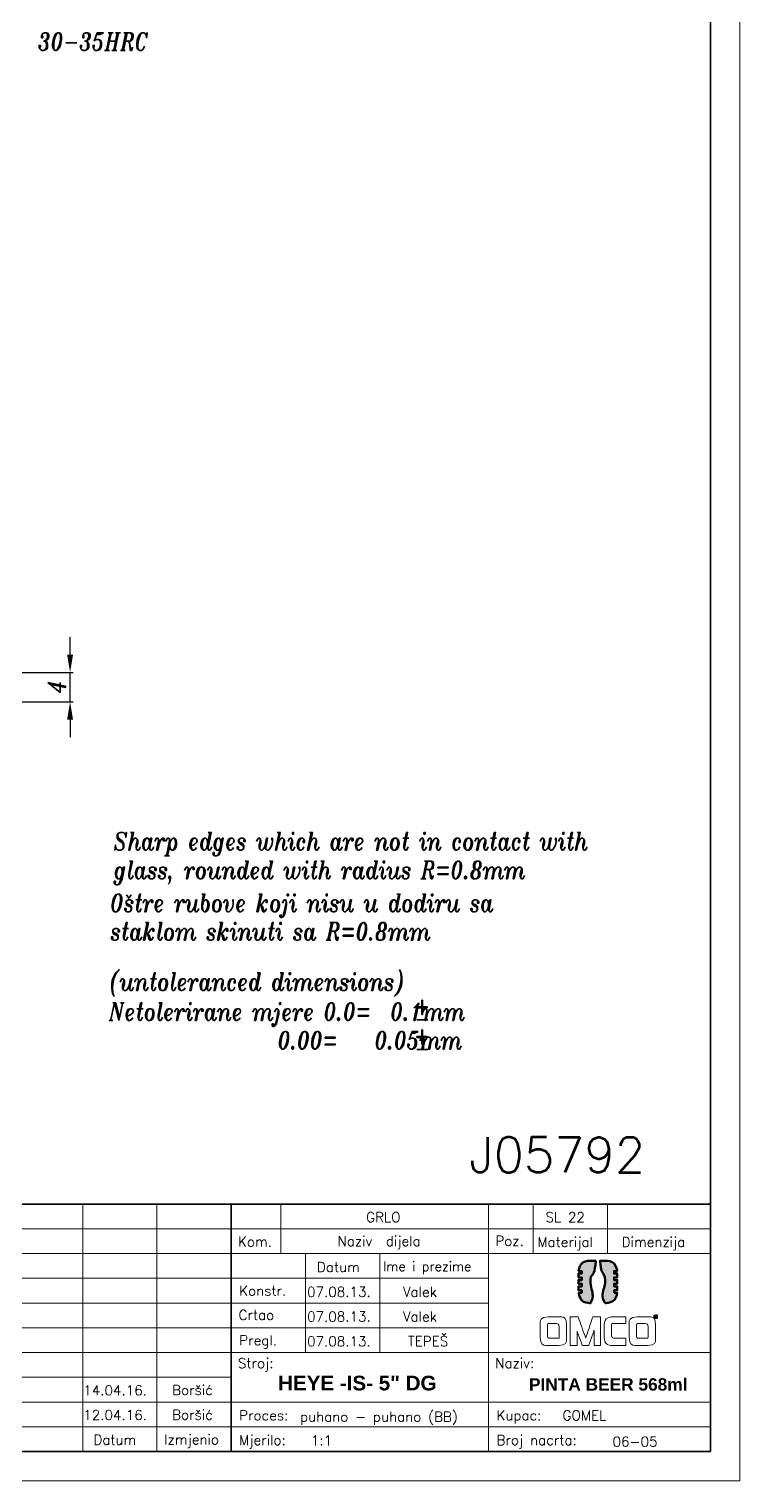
# Model space of a CAD drawing. Extents: x 64 to 577, y 48 to 468.
# Drawn here: x 239.9 to 360.5, y 47.7 to 294.1 of the extents above; entities that cross this region are included whole.
import ezdxf

# ---------------------------------------------------------------- set-up
doc = ezdxf.new("R2010")
doc.units = 0
doc.header["$LTSCALE"] = 5
doc.header["$MEASUREMENT"] = 0
doc.layers.get('0').update_dxf_attribs({"linetype": 'CONTINUOUS', "lineweight": 15})
doc.layers.get('Defpoints').update_dxf_attribs({"linetype": 'CONTINUOUS'})
doc.layers.add('3', color=3, linetype='CONTINUOUS', lineweight=35)
doc.layers.add('4', color=5, linetype='CONTINUOUS', lineweight=50)
doc.layers.add('ENGLISH', color=197, linetype='CONTINUOUS')
doc.styles.add('ITALICT', font='ITALICT.shx', dxfattribs={"width": 0.8, "height": 3})
doc.styles.add('ROMANS', font='romans.shx')
doc.styles.get("Standard").update_dxf_attribs({"font": 'isocp.shx', "height": 3})
doc.dimstyles.get("Standard").update_dxf_attribs({"dimtxt": 0.18, "dimasz": 0.18, "dimexe": 0.18, "dimexo": 0.0625, "dimgap": 0.09, "dimtad": 0, "dimtih": 1, "dimtoh": 1, "dimdec": 4, "dimzin": 0, "dimdsep": 46, "dimtxsty": 'Standard', "dimcen": 0.09, "dimadec": 0, "dimazin": 0, "dimtfac": 1, "dimtdec": 4, "dimtofl": 0, "dimtmove": 0, "dimatfit": 3, "dimfxl": 1, "dimtolj": 1, "dimtzin": 0, "dimarcsym": 0})

# ---------------------------------------------------------------- blocks, each defined once
blk = doc.blocks.new('*D52')
at = {"color": 0, "lineweight": -2, "transparency": 16777216}
for p, q in [((246.83, 187.88), (246.83, 190.88)), ((212.51, 184.88), (247.33, 184.88)), ((246.83, 179.88), (246.83, 184.88)), ((226.73, 179.88), (247.33, 179.88)), ((246.83, 176.88), (246.83, 173.88))]:
    blk.add_line(p, q, dxfattribs=at)
at = {"color": 0, "transparency": 16777216}
for points in [[(246.33, 187.88), (247.33, 187.88), (246.83, 184.88)], [(246.33, 176.88), (247.33, 176.88), (246.83, 179.88)]]:
    blk.add_solid(points, dxfattribs=at)
at = {"layer": 'Defpoints', "color": 0, "transparency": 16777216}
for p in [(212.01, 184.88), (246.83, 184.88), (226.23, 179.88)]:
    blk.add_point(p, dxfattribs=at)
at = {"color": 0, "transparency": 16777216, "insert": (244.53, 182.38), "char_height": 3, "attachment_point": 5, "rotation": 90, "style": 'ITALICT'}
blk.add_mtext('\\A1;4', dxfattribs=at)

msp = doc.modelspace()

# ---------------------------------------------------------------- hatches: boundary and pattern name
at = {"layer": '4'}
h = msp.add_hatch(color=142, dxfattribs=at)
edge = h.paths.add_edge_path()
edge.add_spline(control_points=[(333.657, 79.605), (333.657, 79.605), (333.657, 79.605), (333.657, 79.605), (333.657, 79.605), (333.657, 79.605), (333.128, 79.605), (333.128, 79.605), (333.128, 79.605), (333.315, 77.95), (334.776, 77.865), (334.992, 77.865), (334.992, 77.865), (334.992, 77.865), (335.154, 77.865), (335.154, 77.865), (335.154, 77.865), (335.922, 78.969), (335.149, 80.577), (335.149, 81.727), (335.149, 81.727), (335.149, 82.63), (335.944, 82.872), (336.031, 85.038), (336.031, 85.038), (335.114, 85.038), (335.114, 85.038), (335.114, 85.038), (333.565, 85.038), (333.212, 83.844), (333.132, 83.299)], knot_values=[0.7619048, 0.7619048, 0.7619048, 0.7619048, 0.7619048, 0.7619048, 0.7619048, 0.7619048, 0.8095238, 0.8095238, 0.8095238, 0.8095238, 0.8571429, 0.8571429, 0.8571429, 0.8571429, 0.9047619, 0.9047619, 0.9047619, 0.9047619, 0.952381, 0.952381, 0.952381, 0.952381, 1, 1, 1, 1.047619, 1.047619, 1.047619, 1.047619, 1.0952381, 1.0952381, 1.0952381, 1.0952381], degree=3, periodic=0)
edge.add_spline(control_points=[(333.132, 83.299), (333.132, 83.299), (333.657, 83.299), (333.657, 83.299)], knot_values=[0.0952381, 0.0952381, 0.0952381, 0.0952381, 0.1428571, 0.1428571, 0.1428571, 0.1428571], degree=3, periodic=0)
edge.add_spline(control_points=[(333.657, 83.299), (333.657, 83.299), (333.657, 83.299), (333.657, 83.299), (333.657, 83.299), (333.657, 83.299), (333.657, 82.859), (333.657, 82.859)], knot_values=[0.1428571, 0.1428571, 0.1428571, 0.1428571, 0.1428571, 0.1428571, 0.1428571, 0.1428571, 0.1904762, 0.1904762, 0.1904762, 0.1904762], degree=3, periodic=0)
edge.add_spline(control_points=[(333.657, 82.859), (333.657, 82.859), (333.657, 82.859), (333.657, 82.859), (333.657, 82.859), (333.657, 82.859), (333.108, 82.859), (333.108, 82.859)], knot_values=[0.1904762, 0.1904762, 0.1904762, 0.1904762, 0.1904762, 0.1904762, 0.1904762, 0.1904762, 0.2380952, 0.2380952, 0.2380952, 0.2380952], degree=3, periodic=0)
edge.add_spline(control_points=[(333.108, 82.859), (333.108, 82.859), (333.108, 82.859), (333.108, 82.859), (333.108, 82.859), (333.108, 82.859), (333.108, 82.214), (333.108, 82.214)], knot_values=[0.2380952, 0.2380952, 0.2380952, 0.2380952, 0.2380952, 0.2380952, 0.2380952, 0.2380952, 0.2857143, 0.2857143, 0.2857143, 0.2857143], degree=3, periodic=0)
edge.add_spline(control_points=[(333.108, 82.214), (333.108, 82.214), (333.108, 82.214), (333.108, 82.214), (333.108, 82.214), (333.108, 82.214), (333.657, 82.214), (333.657, 82.214)], knot_values=[0.2857143, 0.2857143, 0.2857143, 0.2857143, 0.2857143, 0.2857143, 0.2857143, 0.2857143, 0.3333333, 0.3333333, 0.3333333, 0.3333333], degree=3, periodic=0)
edge.add_spline(control_points=[(333.657, 82.214), (333.657, 82.214), (333.657, 82.214), (333.657, 82.214), (333.657, 82.214), (333.657, 82.214), (333.657, 81.775), (333.657, 81.775)], knot_values=[0.3333333, 0.3333333, 0.3333333, 0.3333333, 0.3333333, 0.3333333, 0.3333333, 0.3333333, 0.3809524, 0.3809524, 0.3809524, 0.3809524], degree=3, periodic=0)
edge.add_spline(control_points=[(333.657, 81.775), (333.657, 81.775), (333.657, 81.775), (333.657, 81.775), (333.657, 81.775), (333.657, 81.775), (333.108, 81.775), (333.108, 81.775)], knot_values=[0.3809524, 0.3809524, 0.3809524, 0.3809524, 0.3809524, 0.3809524, 0.3809524, 0.3809524, 0.4285714, 0.4285714, 0.4285714, 0.4285714], degree=3, periodic=0)
edge.add_spline(control_points=[(333.108, 81.775), (333.108, 81.775), (333.108, 81.775), (333.108, 81.775), (333.108, 81.775), (333.108, 81.775), (333.108, 81.129), (333.108, 81.129)], knot_values=[0.4285714, 0.4285714, 0.4285714, 0.4285714, 0.4285714, 0.4285714, 0.4285714, 0.4285714, 0.4761905, 0.4761905, 0.4761905, 0.4761905], degree=3, periodic=0)
edge.add_spline(control_points=[(333.108, 81.129), (333.108, 81.129), (333.108, 81.129), (333.108, 81.129), (333.108, 81.129), (333.108, 81.129), (333.657, 81.129), (333.657, 81.129)], knot_values=[0.4761905, 0.4761905, 0.4761905, 0.4761905, 0.4761905, 0.4761905, 0.4761905, 0.4761905, 0.5238095, 0.5238095, 0.5238095, 0.5238095], degree=3, periodic=0)
edge.add_spline(control_points=[(333.657, 81.129), (333.657, 81.129), (333.657, 81.129), (333.657, 81.129), (333.657, 81.129), (333.657, 81.129), (333.657, 80.69), (333.657, 80.69)], knot_values=[0.5238095, 0.5238095, 0.5238095, 0.5238095, 0.5238095, 0.5238095, 0.5238095, 0.5238095, 0.5714286, 0.5714286, 0.5714286, 0.5714286], degree=3, periodic=0)
edge.add_spline(control_points=[(333.657, 80.69), (333.657, 80.69), (333.657, 80.69), (333.657, 80.69), (333.657, 80.69), (333.657, 80.69), (333.108, 80.69), (333.108, 80.69)], knot_values=[0.5714286, 0.5714286, 0.5714286, 0.5714286, 0.5714286, 0.5714286, 0.5714286, 0.5714286, 0.6190476, 0.6190476, 0.6190476, 0.6190476], degree=3, periodic=0)
edge.add_spline(control_points=[(333.108, 80.69), (333.108, 80.69), (333.108, 80.69), (333.108, 80.69), (333.108, 80.69), (333.108, 80.69), (333.108, 80.044), (333.108, 80.044)], knot_values=[0.6190476, 0.6190476, 0.6190476, 0.6190476, 0.6190476, 0.6190476, 0.6190476, 0.6190476, 0.6666667, 0.6666667, 0.6666667, 0.6666667], degree=3, periodic=0)
edge.add_spline(control_points=[(333.108, 80.044), (333.108, 80.044), (333.108, 80.044), (333.108, 80.044), (333.108, 80.044), (333.108, 80.044), (333.657, 80.044), (333.657, 80.044)], knot_values=[0.6666667, 0.6666667, 0.6666667, 0.6666667, 0.6666667, 0.6666667, 0.6666667, 0.6666667, 0.7142857, 0.7142857, 0.7142857, 0.7142857], degree=3, periodic=0)
edge.add_spline(control_points=[(333.657, 80.044), (333.657, 80.044), (333.657, 80.044), (333.657, 80.044), (333.657, 80.044), (333.657, 80.044), (333.657, 79.605), (333.657, 79.605)], knot_values=[0.7142857, 0.7142857, 0.7142857, 0.7142857, 0.7142857, 0.7142857, 0.7142857, 0.7142857, 0.7619048, 0.7619048, 0.7619048, 0.7619048], degree=3, periodic=0)
h = msp.add_hatch(color=253, dxfattribs=at)
edge = h.paths.add_edge_path()
edge.add_spline(control_points=[(339.148, 81.129), (339.148, 81.129), (339.148, 81.129), (339.148, 81.129), (339.148, 81.129), (339.148, 81.129), (339.697, 81.129), (339.697, 81.129)], knot_values=[0.2380952, 0.2380952, 0.2380952, 0.2380952, 0.2380952, 0.2380952, 0.2380952, 0.2380952, 0.2857143, 0.2857143, 0.2857143, 0.2857143], degree=3, periodic=0)
edge.add_spline(control_points=[(339.697, 81.129), (339.697, 81.129), (339.697, 81.129), (339.697, 81.129), (339.697, 81.129), (339.697, 81.129), (339.697, 81.775), (339.697, 81.775)], knot_values=[0.2857143, 0.2857143, 0.2857143, 0.2857143, 0.2857143, 0.2857143, 0.2857143, 0.2857143, 0.3333333, 0.3333333, 0.3333333, 0.3333333], degree=3, periodic=0)
edge.add_spline(control_points=[(339.697, 81.775), (339.697, 81.775), (339.697, 81.775), (339.697, 81.775), (339.697, 81.775), (339.697, 81.775), (339.148, 81.775), (339.148, 81.775)], knot_values=[0.3333333, 0.3333333, 0.3333333, 0.3333333, 0.3333333, 0.3333333, 0.3333333, 0.3333333, 0.3809524, 0.3809524, 0.3809524, 0.3809524], degree=3, periodic=0)
edge.add_spline(control_points=[(339.148, 81.775), (339.148, 81.775), (339.148, 81.775), (339.148, 81.775), (339.148, 81.775), (339.148, 81.775), (339.148, 82.214), (339.148, 82.214)], knot_values=[0.3809524, 0.3809524, 0.3809524, 0.3809524, 0.3809524, 0.3809524, 0.3809524, 0.3809524, 0.4285714, 0.4285714, 0.4285714, 0.4285714], degree=3, periodic=0)
edge.add_spline(control_points=[(339.148, 82.214), (339.148, 82.214), (339.148, 82.214), (339.148, 82.214), (339.148, 82.214), (339.148, 82.214), (339.697, 82.214), (339.697, 82.214)], knot_values=[0.4285714, 0.4285714, 0.4285714, 0.4285714, 0.4285714, 0.4285714, 0.4285714, 0.4285714, 0.4761905, 0.4761905, 0.4761905, 0.4761905], degree=3, periodic=0)
edge.add_spline(control_points=[(339.697, 82.214), (339.697, 82.214), (339.697, 82.214), (339.697, 82.214), (339.697, 82.214), (339.697, 82.214), (339.697, 82.859), (339.697, 82.859)], knot_values=[0.4761905, 0.4761905, 0.4761905, 0.4761905, 0.4761905, 0.4761905, 0.4761905, 0.4761905, 0.5238095, 0.5238095, 0.5238095, 0.5238095], degree=3, periodic=0)
edge.add_spline(control_points=[(339.697, 82.859), (339.697, 82.859), (339.697, 82.859), (339.697, 82.859), (339.697, 82.859), (339.697, 82.859), (339.148, 82.859), (339.148, 82.859)], knot_values=[0.5238095, 0.5238095, 0.5238095, 0.5238095, 0.5238095, 0.5238095, 0.5238095, 0.5238095, 0.5714286, 0.5714286, 0.5714286, 0.5714286], degree=3, periodic=0)
edge.add_spline(control_points=[(339.148, 82.859), (339.148, 82.859), (339.148, 82.859), (339.148, 82.859), (339.148, 82.859), (339.148, 82.859), (339.148, 83.299), (339.148, 83.299)], knot_values=[0.5714286, 0.5714286, 0.5714286, 0.5714286, 0.5714286, 0.5714286, 0.5714286, 0.5714286, 0.6190476, 0.6190476, 0.6190476, 0.6190476], degree=3, periodic=0)
edge.add_spline(control_points=[(339.148, 83.299), (339.148, 83.299), (339.148, 83.299), (339.148, 83.299), (339.148, 83.299), (339.148, 83.299), (339.676, 83.299), (339.676, 83.299)], knot_values=[0.6190476, 0.6190476, 0.6190476, 0.6190476, 0.6190476, 0.6190476, 0.6190476, 0.6190476, 0.6666667, 0.6666667, 0.6666667, 0.6666667], degree=3, periodic=0)
edge.add_spline(control_points=[(339.676, 83.299), (339.676, 83.299), (339.676, 83.299), (339.676, 83.299), (339.676, 83.299), (339.483, 84.942), (338.028, 85.038), (337.813, 85.038), (337.813, 85.038), (337.813, 85.038), (336.774, 85.038), (336.774, 85.038)], knot_values=[0.6666667, 0.6666667, 0.6666667, 0.6666667, 0.6666667, 0.6666667, 0.6666667, 0.6666667, 0.7142857, 0.7142857, 0.7142857, 0.7142857, 0.7619048, 0.7619048, 0.7619048, 0.7619048], degree=3, periodic=0)
edge.add_spline(control_points=[(336.774, 85.038), (336.774, 85.038), (336.774, 85.038), (336.774, 85.038), (336.774, 85.038), (336.861, 82.872), (337.657, 82.63), (337.657, 81.727), (337.657, 81.727), (337.657, 80.577), (336.883, 78.969), (337.651, 77.865), (337.651, 77.865), (337.651, 77.865), (337.703, 77.865), (337.703, 77.865), (337.703, 77.865), (339.252, 77.865), (339.598, 79.059), (339.675, 79.605)], knot_values=[0.7619048, 0.7619048, 0.7619048, 0.7619048, 0.7619048, 0.7619048, 0.7619048, 0.7619048, 0.8095238, 0.8095238, 0.8095238, 0.8095238, 0.8571429, 0.8571429, 0.8571429, 0.8571429, 0.9047619, 0.9047619, 0.9047619, 0.9047619, 0.952381, 0.952381, 0.952381, 0.952381], degree=3, periodic=0)
edge.add_spline(control_points=[(339.675, 79.605), (339.675, 79.605), (339.148, 79.605), (339.148, 79.605), (339.148, 79.605), (339.148, 80.044), (339.148, 80.044)], knot_values=[0.952381, 0.952381, 0.952381, 0.952381, 1, 1, 1, 1.047619, 1.047619, 1.047619, 1.047619], degree=3, periodic=0)
edge.add_spline(control_points=[(339.148, 80.044), (339.148, 80.044), (339.148, 80.044), (339.148, 80.044), (339.148, 80.044), (339.148, 80.044), (339.697, 80.044), (339.697, 80.044)], knot_values=[0.047619, 0.047619, 0.047619, 0.047619, 0.047619, 0.047619, 0.047619, 0.047619, 0.0952381, 0.0952381, 0.0952381, 0.0952381], degree=3, periodic=0)
edge.add_spline(control_points=[(339.697, 80.044), (339.697, 80.044), (339.697, 80.044), (339.697, 80.044), (339.697, 80.044), (339.697, 80.044), (339.697, 80.69), (339.697, 80.69)], knot_values=[0.0952381, 0.0952381, 0.0952381, 0.0952381, 0.0952381, 0.0952381, 0.0952381, 0.0952381, 0.1428571, 0.1428571, 0.1428571, 0.1428571], degree=3, periodic=0)
edge.add_spline(control_points=[(339.697, 80.69), (339.697, 80.69), (339.697, 80.69), (339.697, 80.69), (339.697, 80.69), (339.697, 80.69), (339.148, 80.69), (339.148, 80.69)], knot_values=[0.1428571, 0.1428571, 0.1428571, 0.1428571, 0.1428571, 0.1428571, 0.1428571, 0.1428571, 0.1904762, 0.1904762, 0.1904762, 0.1904762], degree=3, periodic=0)
edge.add_spline(control_points=[(339.148, 80.69), (339.148, 80.69), (339.148, 80.69), (339.148, 80.69), (339.148, 80.69), (339.148, 80.69), (339.148, 81.129), (339.148, 81.129)], knot_values=[0.1904762, 0.1904762, 0.1904762, 0.1904762, 0.1904762, 0.1904762, 0.1904762, 0.1904762, 0.2380952, 0.2380952, 0.2380952, 0.2380952], degree=3, periodic=0)

# ---------------------------------------------------------------- linework, layer by layer
for p, q in [((360.518, 47.67), (360.518, 467.67)), ((248.971, 94.67), (248.971, 52.67)), ((261.571, 94.67), (261.571, 52.67)), ((282.571, 94.67), (282.571, 86.27)), ((317.851, 94.67), (317.851, 52.67)), ((325.411, 94.67), (325.411, 86.27)), ((338.011, 94.67), (338.011, 86.27)), ((176.023, 90.47), (355.518, 90.47)), ((355.518, 86.27), (176.023, 86.27)), ((286.771, 86.27), (286.771, 69.47)), ((299.371, 86.27), (299.371, 69.47)), ((176.023, 82.07), (317.851, 82.07)), ((176.023, 77.87), (317.851, 77.87)), ((176.023, 73.67), (317.851, 73.67)), ((176.023, 69.47), (355.518, 69.47)), ((274.171, 65.27), (176.023, 65.27)), ((176.023, 61.07), (355.518, 61.07)), ((176.023, 56.87), (355.518, 56.87)), ((63.518, 47.67), (360.518, 47.67))]:
    msp.add_line(p, q)
for points, knots in [([(329.739, 70.641), (329.739, 70.641), (327.893, 70.641), (327.893, 70.641), (327.893, 70.641), (327.735, 70.641), (326.61, 70.707), (326.61, 72.073), (326.61, 72.073), (326.61, 72.073), (326.61, 74.159), (326.61, 74.159), (326.61, 74.159), (326.61, 74.159), (326.61, 75.525), (327.975, 75.525), (327.975, 75.525), (327.975, 75.525), (329.813, 75.525), (329.813, 75.525), (329.813, 75.525), (329.97, 75.525), (331.096, 75.451), (331.096, 74.085), (331.096, 74.085), (331.096, 74.085), (331.096, 72.007), (331.096, 72.007), (331.096, 72.007), (331.096, 72.007), (331.105, 70.641), (329.739, 70.641)], [0, 0, 0, 0, 0.125, 0.125, 0.125, 0.1875, 0.25, 0.25, 0.25, 0.3125, 0.375, 0.375, 0.375, 0.4375, 0.5, 0.5, 0.5, 0.5625, 0.625, 0.625, 0.625, 0.6875, 0.75, 0.75, 0.75, 0.8125, 0.875, 0.875, 0.875, 0.9375, 1, 1, 1, 1]), ([(329.854, 73.803), (329.854, 73.803), (329.854, 74.366), (329.374, 74.366), (329.374, 74.366), (329.374, 74.366), (328.009, 74.366), (328.009, 74.366), (328.009, 74.366), (328.009, 74.366), (327.851, 74.358), (327.851, 74.201), (327.851, 74.201), (327.851, 74.201), (327.851, 72.437), (327.851, 72.437), (327.851, 72.437), (327.851, 72.437), (327.851, 71.883), (328.331, 71.883), (328.331, 71.883), (328.331, 71.883), (329.697, 71.883), (329.697, 71.883), (329.697, 71.883), (329.697, 71.883), (329.854, 71.883), (329.854, 72.04), (329.854, 72.04), (329.854, 72.04), (329.854, 73.803), (329.854, 73.803)], [0, 0, 0, 0, 0.125, 0.125, 0.125, 0.1875, 0.25, 0.25, 0.25, 0.3125, 0.375, 0.375, 0.375, 0.4375, 0.5, 0.5, 0.5, 0.5625, 0.625, 0.625, 0.625, 0.6875, 0.75, 0.75, 0.75, 0.8125, 0.875, 0.875, 0.875, 0.9375, 1, 1, 1, 1]), ([(335.748, 70.641), (335.748, 70.641), (335.748, 73.199), (335.748, 73.199), (335.748, 73.199), (335.748, 73.199), (334.854, 70.641), (334.854, 70.641), (334.854, 70.641), (334.854, 70.641), (333.778, 70.641), (333.778, 70.641), (333.778, 70.641), (333.778, 70.641), (332.868, 73.083), (332.868, 73.083), (332.868, 73.083), (332.868, 73.083), (332.868, 70.641), (332.868, 70.641), (332.868, 70.641), (332.868, 70.641), (331.717, 70.641), (331.717, 70.641), (331.717, 70.641), (331.717, 70.641), (331.717, 75.525), (331.717, 75.525), (331.717, 75.525), (331.717, 75.525), (333.05, 75.525), (333.05, 75.525), (333.05, 75.525), (333.05, 75.525), (334.333, 71.924), (334.333, 71.924), (334.333, 71.924), (334.333, 71.924), (335.558, 75.525), (335.558, 75.525), (335.558, 75.525), (335.558, 75.525), (336.866, 75.525), (336.866, 75.525), (336.866, 75.525), (336.866, 75.525), (336.866, 70.641), (336.866, 70.641), (336.866, 70.641), (336.866, 70.641), (335.748, 70.641), (335.748, 70.641)], [0, 0, 0, 0, 0.0769231, 0.0769231, 0.0769231, 0.1153846, 0.1538462, 0.1538462, 0.1538462, 0.1923077, 0.2307692, 0.2307692, 0.2307692, 0.2692308, 0.3076923, 0.3076923, 0.3076923, 0.3461538, 0.3846154, 0.3846154, 0.3846154, 0.4230769, 0.4615385, 0.4615385, 0.4615385, 0.5, 0.5384615, 0.5384615, 0.5384615, 0.5769231, 0.6153846, 0.6153846, 0.6153846, 0.6538462, 0.6923077, 0.6923077, 0.6923077, 0.7307692, 0.7692308, 0.7692308, 0.7692308, 0.8076923, 0.8461538, 0.8461538, 0.8461538, 0.8846154, 0.9230769, 0.9230769, 0.9230769, 0.9615385, 1, 1, 1, 1]), ([(341.171, 71.883), (341.171, 71.883), (339.209, 71.883), (339.209, 71.883), (339.209, 71.883), (338.729, 71.883), (338.728, 72.437), (338.728, 72.437), (338.728, 72.437), (338.728, 72.437), (338.729, 74.201), (338.729, 74.201), (338.729, 74.201), (338.729, 74.358), (338.886, 74.366), (338.886, 74.366), (338.886, 74.366), (338.886, 74.366), (341.171, 74.366), (341.171, 74.366), (341.171, 74.366), (341.171, 74.366), (341.171, 75.525), (341.171, 75.525), (341.171, 75.525), (341.171, 75.525), (338.853, 75.525), (338.853, 75.525), (338.853, 75.525), (337.487, 75.525), (337.487, 74.159), (337.487, 74.159), (337.487, 74.159), (337.487, 74.159), (337.487, 72.073), (337.487, 72.073), (337.487, 72.073), (337.487, 70.707), (338.613, 70.641), (338.77, 70.641), (338.77, 70.641), (338.77, 70.641), (341.171, 70.641), (341.171, 70.641), (341.171, 70.641), (341.171, 70.641), (341.171, 71.883), (341.171, 71.883)], [0, 0, 0, 0, 0.0833333, 0.0833333, 0.0833333, 0.125, 0.1666667, 0.1666667, 0.1666667, 0.2083333, 0.25, 0.25, 0.25, 0.2916667, 0.3333333, 0.3333333, 0.3333333, 0.375, 0.4166667, 0.4166667, 0.4166667, 0.4583333, 0.5, 0.5, 0.5, 0.5416667, 0.5833333, 0.5833333, 0.5833333, 0.625, 0.6666667, 0.6666667, 0.6666667, 0.7083333, 0.75, 0.75, 0.75, 0.7916667, 0.8333333, 0.8333333, 0.8333333, 0.875, 0.9166667, 0.9166667, 0.9166667, 0.9583333, 1, 1, 1, 1]), ([(344.838, 70.641), (344.838, 70.641), (342.992, 70.641), (342.992, 70.641), (342.992, 70.641), (342.835, 70.641), (341.709, 70.707), (341.709, 72.073), (341.709, 72.073), (341.709, 72.073), (341.709, 74.159), (341.709, 74.159), (341.709, 74.159), (341.709, 74.159), (341.709, 75.525), (343.075, 75.525), (343.075, 75.525), (343.075, 75.525), (344.912, 75.525), (344.912, 75.525), (344.912, 75.525), (345.07, 75.525), (346.195, 75.451), (346.195, 74.085), (346.195, 74.085), (346.195, 74.085), (346.195, 72.007), (346.195, 72.007), (346.195, 72.007), (346.195, 72.007), (346.204, 70.641), (344.838, 70.641)], [0, 0, 0, 0, 0.125, 0.125, 0.125, 0.1875, 0.25, 0.25, 0.25, 0.3125, 0.375, 0.375, 0.375, 0.4375, 0.5, 0.5, 0.5, 0.5625, 0.625, 0.625, 0.625, 0.6875, 0.75, 0.75, 0.75, 0.8125, 0.875, 0.875, 0.875, 0.9375, 1, 1, 1, 1]), ([(344.954, 73.803), (344.954, 73.803), (344.954, 74.366), (344.474, 74.366), (344.474, 74.366), (344.474, 74.366), (343.108, 74.366), (343.108, 74.366), (343.108, 74.366), (343.108, 74.366), (342.95, 74.358), (342.95, 74.201), (342.95, 74.201), (342.95, 74.201), (342.95, 72.437), (342.95, 72.437), (342.95, 72.437), (342.95, 72.437), (342.95, 71.883), (343.431, 71.883), (343.431, 71.883), (343.431, 71.883), (344.796, 71.883), (344.796, 71.883), (344.796, 71.883), (344.796, 71.883), (344.954, 71.883), (344.954, 72.04), (344.954, 72.04), (344.954, 72.04), (344.954, 73.803), (344.954, 73.803)], [0, 0, 0, 0, 0.125, 0.125, 0.125, 0.1875, 0.25, 0.25, 0.25, 0.3125, 0.375, 0.375, 0.375, 0.4375, 0.5, 0.5, 0.5, 0.5625, 0.625, 0.625, 0.625, 0.6875, 0.75, 0.75, 0.75, 0.8125, 0.875, 0.875, 0.875, 0.9375, 1, 1, 1, 1]), ([(346.215, 75.215), (346.033, 75.215), (345.886, 75.363), (345.886, 75.545), (345.886, 75.545), (345.886, 75.726), (346.033, 75.874), (346.215, 75.874), (346.215, 75.874), (346.397, 75.874), (346.544, 75.726), (346.544, 75.545), (346.544, 75.545), (346.544, 75.363), (346.397, 75.215), (346.215, 75.215)], [0, 0, 0, 0, 0.25, 0.25, 0.25, 0.375, 0.5, 0.5, 0.5, 0.625, 0.75, 0.75, 0.75, 0.875, 1, 1, 1, 1]), ([(346.215, 75.802), (346.074, 75.802), (345.958, 75.686), (345.958, 75.545), (345.958, 75.545), (345.958, 75.404), (346.074, 75.288), (346.215, 75.288), (346.215, 75.288), (346.356, 75.288), (346.472, 75.404), (346.472, 75.545), (346.472, 75.545), (346.472, 75.686), (346.356, 75.802), (346.215, 75.802)], [0, 0, 0, 0, 0.25, 0.25, 0.25, 0.375, 0.5, 0.5, 0.5, 0.625, 0.75, 0.75, 0.75, 0.875, 1, 1, 1, 1]), ([(346.29, 75.488), (346.29, 75.488), (346.358, 75.383), (346.358, 75.383), (346.358, 75.383), (346.358, 75.383), (346.267, 75.383), (346.267, 75.383), (346.267, 75.383), (346.267, 75.383), (346.211, 75.477), (346.211, 75.477), (346.211, 75.477), (346.211, 75.477), (346.174, 75.477), (346.174, 75.477), (346.174, 75.477), (346.174, 75.477), (346.174, 75.383), (346.174, 75.383), (346.174, 75.383), (346.174, 75.383), (346.092, 75.383), (346.092, 75.383), (346.092, 75.383), (346.092, 75.383), (346.092, 75.717), (346.092, 75.717), (346.092, 75.717), (346.092, 75.717), (346.238, 75.717), (346.238, 75.717), (346.238, 75.717), (346.265, 75.717), (346.365, 75.717), (346.365, 75.597), (346.365, 75.597), (346.365, 75.533), (346.326, 75.502), (346.29, 75.488)], [0, 0, 0, 0, 0.1, 0.1, 0.1, 0.15, 0.2, 0.2, 0.2, 0.25, 0.3, 0.3, 0.3, 0.35, 0.4, 0.4, 0.4, 0.45, 0.5, 0.5, 0.5, 0.55, 0.6, 0.6, 0.6, 0.65, 0.7, 0.7, 0.7, 0.75, 0.8, 0.8, 0.8, 0.85, 0.9, 0.9, 0.9, 0.95, 1, 1, 1, 1]), ([(346.217, 75.647), (346.217, 75.647), (346.174, 75.647), (346.174, 75.647), (346.174, 75.647), (346.174, 75.647), (346.174, 75.543), (346.174, 75.543), (346.174, 75.543), (346.174, 75.543), (346.217, 75.543), (346.217, 75.543), (346.217, 75.543), (346.26, 75.543), (346.279, 75.558), (346.279, 75.597), (346.279, 75.597), (346.279, 75.636), (346.26, 75.647), (346.217, 75.647)], [0, 0, 0, 0, 0.2, 0.2, 0.2, 0.3, 0.4, 0.4, 0.4, 0.5, 0.6, 0.6, 0.6, 0.7, 0.8, 0.8, 0.8, 0.9, 1, 1, 1, 1])]:
    msp.add_open_spline(points, degree=3, knots=knots)
at = {"layer": '3'}
for p, q in [((355.518, 52.67), (355.518, 462.67)), ((176.023, 94.67), (355.518, 94.67)), ((274.171, 94.67), (274.171, 52.67)), ((355.518, 94.67), (355.518, 52.67)), ((83.518, 52.67), (355.518, 52.67))]:
    msp.add_line(p, q, dxfattribs=at)
at = {"layer": '4', "color": 142}
msp.add_open_spline([(336.031, 85.038), (336.031, 85.038), (335.114, 85.038), (335.114, 85.038), (335.114, 85.038), (333.565, 85.038), (333.212, 83.844), (333.132, 83.299), (333.132, 83.299), (333.132, 83.299), (333.657, 83.299), (333.657, 83.299), (333.657, 83.299), (333.657, 83.299), (333.657, 82.859), (333.657, 82.859), (333.657, 82.859), (333.657, 82.859), (333.108, 82.859), (333.108, 82.859), (333.108, 82.859), (333.108, 82.859), (333.108, 82.214), (333.108, 82.214), (333.108, 82.214), (333.108, 82.214), (333.657, 82.214), (333.657, 82.214), (333.657, 82.214), (333.657, 82.214), (333.657, 81.775), (333.657, 81.775), (333.657, 81.775), (333.657, 81.775), (333.108, 81.775), (333.108, 81.775), (333.108, 81.775), (333.108, 81.775), (333.108, 81.129), (333.108, 81.129), (333.108, 81.129), (333.108, 81.129), (333.657, 81.129), (333.657, 81.129), (333.657, 81.129), (333.657, 81.129), (333.657, 80.69), (333.657, 80.69), (333.657, 80.69), (333.657, 80.69), (333.108, 80.69), (333.108, 80.69), (333.108, 80.69), (333.108, 80.69), (333.108, 80.044), (333.108, 80.044), (333.108, 80.044), (333.108, 80.044), (333.657, 80.044), (333.657, 80.044), (333.657, 80.044), (333.657, 80.044), (333.657, 79.605), (333.657, 79.605), (333.657, 79.605), (333.657, 79.605), (333.128, 79.605), (333.128, 79.605), (333.128, 79.605), (333.315, 77.95), (334.776, 77.865), (334.992, 77.865), (334.992, 77.865), (334.992, 77.865), (335.154, 77.865), (335.154, 77.865), (335.154, 77.865), (335.922, 78.969), (335.149, 80.577), (335.149, 81.727), (335.149, 81.727), (335.149, 82.63), (335.944, 82.872), (336.031, 85.038)], degree=3, knots=[0, 0, 0, 0, 0.047619, 0.047619, 0.047619, 0.0714286, 0.0952381, 0.0952381, 0.0952381, 0.1190476, 0.1428571, 0.1428571, 0.1428571, 0.1666667, 0.1904762, 0.1904762, 0.1904762, 0.2142857, 0.2380952, 0.2380952, 0.2380952, 0.2619048, 0.2857143, 0.2857143, 0.2857143, 0.3095238, 0.3333333, 0.3333333, 0.3333333, 0.3571429, 0.3809524, 0.3809524, 0.3809524, 0.4047619, 0.4285714, 0.4285714, 0.4285714, 0.452381, 0.4761905, 0.4761905, 0.4761905, 0.5, 0.5238095, 0.5238095, 0.5238095, 0.547619, 0.5714286, 0.5714286, 0.5714286, 0.5952381, 0.6190476, 0.6190476, 0.6190476, 0.6428571, 0.6666667, 0.6666667, 0.6666667, 0.6904762, 0.7142857, 0.7142857, 0.7142857, 0.7380952, 0.7619048, 0.7619048, 0.7619048, 0.7857143, 0.8095238, 0.8095238, 0.8095238, 0.8333333, 0.8571429, 0.8571429, 0.8571429, 0.8809524, 0.9047619, 0.9047619, 0.9047619, 0.9285714, 0.952381, 0.952381, 0.952381, 0.9761905, 1, 1, 1, 1], dxfattribs=at)
at = {"layer": '4', "color": 253}
msp.add_open_spline([(339.148, 79.605), (339.148, 79.605), (339.148, 80.044), (339.148, 80.044), (339.148, 80.044), (339.148, 80.044), (339.697, 80.044), (339.697, 80.044), (339.697, 80.044), (339.697, 80.044), (339.697, 80.69), (339.697, 80.69), (339.697, 80.69), (339.697, 80.69), (339.148, 80.69), (339.148, 80.69), (339.148, 80.69), (339.148, 80.69), (339.148, 81.129), (339.148, 81.129), (339.148, 81.129), (339.148, 81.129), (339.697, 81.129), (339.697, 81.129), (339.697, 81.129), (339.697, 81.129), (339.697, 81.775), (339.697, 81.775), (339.697, 81.775), (339.697, 81.775), (339.148, 81.775), (339.148, 81.775), (339.148, 81.775), (339.148, 81.775), (339.148, 82.214), (339.148, 82.214), (339.148, 82.214), (339.148, 82.214), (339.697, 82.214), (339.697, 82.214), (339.697, 82.214), (339.697, 82.214), (339.697, 82.859), (339.697, 82.859), (339.697, 82.859), (339.697, 82.859), (339.148, 82.859), (339.148, 82.859), (339.148, 82.859), (339.148, 82.859), (339.148, 83.299), (339.148, 83.299), (339.148, 83.299), (339.148, 83.299), (339.676, 83.299), (339.676, 83.299), (339.676, 83.299), (339.483, 84.942), (338.028, 85.038), (337.813, 85.038), (337.813, 85.038), (337.813, 85.038), (336.774, 85.038), (336.774, 85.038), (336.774, 85.038), (336.861, 82.872), (337.657, 82.63), (337.657, 81.727), (337.657, 81.727), (337.657, 80.577), (336.883, 78.969), (337.651, 77.865), (337.651, 77.865), (337.651, 77.865), (337.703, 77.865), (337.703, 77.865), (337.703, 77.865), (339.252, 77.865), (339.598, 79.059), (339.675, 79.605), (339.675, 79.605), (339.675, 79.605), (339.148, 79.605), (339.148, 79.605)], degree=3, knots=[0, 0, 0, 0, 0.047619, 0.047619, 0.047619, 0.0714286, 0.0952381, 0.0952381, 0.0952381, 0.1190476, 0.1428571, 0.1428571, 0.1428571, 0.1666667, 0.1904762, 0.1904762, 0.1904762, 0.2142857, 0.2380952, 0.2380952, 0.2380952, 0.2619048, 0.2857143, 0.2857143, 0.2857143, 0.3095238, 0.3333333, 0.3333333, 0.3333333, 0.3571429, 0.3809524, 0.3809524, 0.3809524, 0.4047619, 0.4285714, 0.4285714, 0.4285714, 0.452381, 0.4761905, 0.4761905, 0.4761905, 0.5, 0.5238095, 0.5238095, 0.5238095, 0.547619, 0.5714286, 0.5714286, 0.5714286, 0.5952381, 0.6190476, 0.6190476, 0.6190476, 0.6428571, 0.6666667, 0.6666667, 0.6666667, 0.6904762, 0.7142857, 0.7142857, 0.7142857, 0.7380952, 0.7619048, 0.7619048, 0.7619048, 0.7857143, 0.8095238, 0.8095238, 0.8095238, 0.8333333, 0.8571429, 0.8571429, 0.8571429, 0.8809524, 0.9047619, 0.9047619, 0.9047619, 0.9285714, 0.952381, 0.952381, 0.952381, 0.9761905, 1, 1, 1, 1], dxfattribs=at)

# ---------------------------------------------------------------- texts
at = {"style": 'ITALICT', "width": 0.8}
for s, p in [('30-35HRC', (241.371, 290.453)), ('Oštre rubove koji nisu u dodiru sa', (253.653, 144.281)), ('staklom skinuti sa R=0.8mm', (253.653, 139.424)), ('Netolerirane mjere 0.0=  0.1mm', (253.453, 125.821)), ('+', (305.291, 126.697)), ('-', (305.291, 124.633)), ('                0.00=   0.05mm', (253.453, 120.964)), ('+', (305.291, 121.663)), ('-', (305.291, 119.599))]:
    msp.add_text(s, height=3, dxfattribs=at).set_placement(p)
at = {"style": 'ROMANS'}
for s, height, p in [('J05792', 6, (314.597, 99.999)), ('GRLO', 1.68, (297.074, 91.596)), ('SL 22', 1.68, (327.499, 91.596)), ('Kom.', 1.68, (275.333, 87.451)), ('Naziv  dijela', 1.68, (292.22, 87.542)), ('Poz.', 1.68, (319.009, 87.573)), ('Materijal', 1.68, (326.129, 87.386)), ('Dimenzija', 1.68, (340.442, 87.39)), ('Datum', 1.68, (288.723, 83.138)), ('Ime i prezime', 1.596, (299.949, 83.296)), ('Konstr.', 1.68, (275.537, 79.118)), ('07.08.13.', 1.68, (287.052, 78.924)), ('Valek', 1.68, (303.32, 78.924)), ('Crtao', 1.68, (275.425, 75.016)), ('07.08.13.', 1.68, (287.052, 74.724)), ('Valek', 1.68, (303.32, 74.724)), ('Pregl.', 1.68, (275.537, 70.691)), ('07.08.13.', 1.68, (287.052, 70.524)), ('TEPEŠ', 1.68, (304.165, 70.546)), ('Stroj:', 1.68, (275.308, 66.82)), ('Naziv:', 1.68, (318.988, 66.82)), ('14.04.16.', 1.68, (249.077, 62.218)), ('Boršić', 1.68, (264.147, 62.266)), ('12.04.16.', 1.68, (249.077, 58.018)), ('Boršić', 1.68, (264.147, 58.066)), ('Proces:', 1.68, (275.511, 57.966)), ('puhano - puhano (BB)', 1.68, (285.848, 57.74)), ('Kupac:', 1.68, (319.191, 57.966)), ('GOMEL', 1.68, (330.42, 57.951)), ('Datum', 1.68, (250.787, 53.818)), ('Izmjenio', 1.68, (262.809, 53.866)), ('Mjerilo:', 1.68, (275.511, 53.766)), ('1:1', 1.68, (287.711, 53.702)), ('Broj nacrta:', 1.68, (319.202, 53.764)), ('06-05', 1.68, (338.894, 53.505))]:
    msp.add_text(s, height=height, dxfattribs=at).set_placement(p)
at = {"attachment_point": 1, "style": 'ROMANS'}
for s, insert, char_height, width in [('{\\fArial|b1|i0|c238|p34;HEYE -IS- 5" DG}', (282.137, 65.535), 2.5, 41.93706), ('{\\fArial|b1|i0|c238|p34;PINTA BEER 568ml}', (324.708, 65.106), 2.1, 42.17772)]:
    msp.add_mtext(s, dxfattribs=dict(at, insert=insert, char_height=char_height, width=width))
at = {"layer": 'ENGLISH', "style": 'ITALICT', "width": 0.8}
for s, p in [('Sharp edges which are not in contact with', (254.219, 154.743)), ('glass, rounded with radius R=0.8mm', (254.219, 149.867)), ('(untoleranced dimensions)', (253.581, 130.904))]:
    msp.add_text(s, height=3, dxfattribs=at).set_placement(p)

# ---------------------------------------------------------------- dimensions: what is measured, and where the dimension line sits
dim = msp.add_linear_dim(base=(246.834, 184.881), p1=(226.226, 179.881), p2=(212.008, 184.881), angle=90, text='4', dimstyle='Standard', override={"dimtxt": 3, "dimasz": 3, "dimexe": 0.5, "dimexo": 0.5, "dimgap": 0.8, "dimtad": 1, "dimtih": 0, "dimtoh": 0, "dimdec": 2, "dimzin": 8, "dimtxsty": 'ITALICT', "dimcen": 0, "dimaunit": 1, "dimtdec": 2, "dimtofl": 1, "dimtvp": 13.888889, "dimtzin": 8})
dim.commit()
dim.dimension.update_dxf_attribs({"geometry": '*D52', "text_midpoint": (244.534, 182.381)})

doc.saveas('drawing.dxf')
